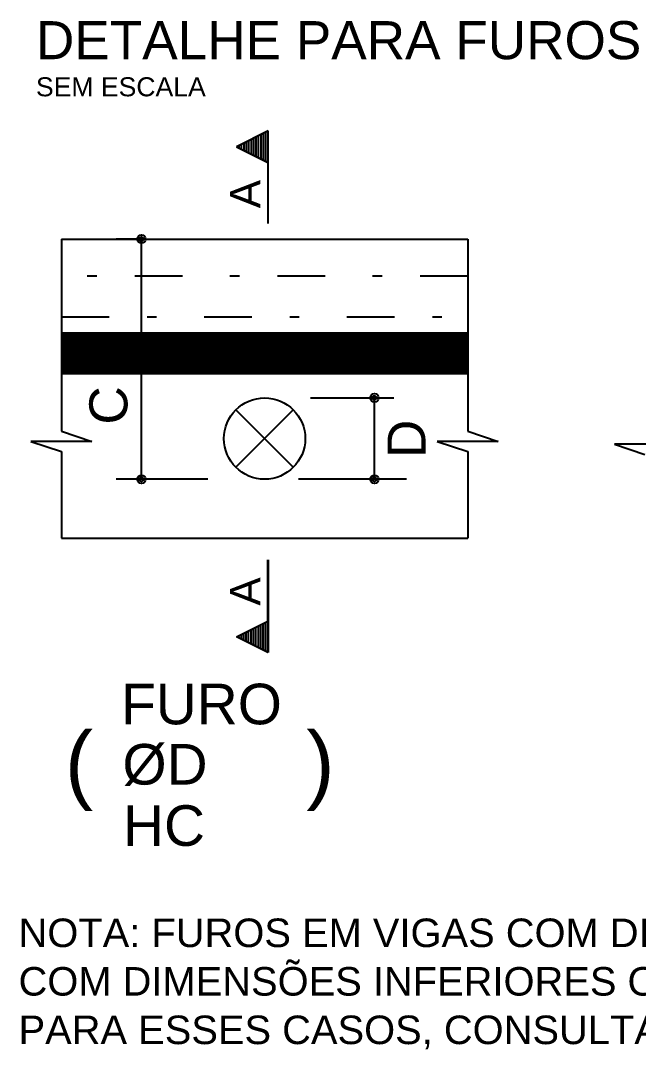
# Model space of a CAD drawing. Extents: x 0 to 119, y 0 to 84.
# Drawn here: x 16.09 to 22.58, y 15.93 to 26.75 of the extents above; entities that cross this region are included whole.
import ezdxf

# ---------------------------------------------------------------- set-up
doc = ezdxf.new("R2010")
doc.units = 0
doc.header["$MEASUREMENT"] = 0
doc.linetypes.add('ESTILO_TQS_0003', pattern=[1.5, 0.5, -0.4, 0.1, -0.5])
for name, color, linetype in [('15', 12, 'CONTINUOUS'), ('29', 9, 'CONTINUOUS'), ('3', 7, 'CONTINUOUS')]:
    doc.layers.add(name, color=color, linetype=linetype)
doc.styles.add('TQS_ARIAL', font='arial.ttf')

msp = doc.modelspace()

# ---------------------------------------------------------------- linework, layer by layer
at = {"layer": '29', "color": 9, "linetype": 'Continuous'}
for p, q in [((16.517576, 23.037498), (16.94507, 23.464595)), ((16.517576, 23.051242), (16.930928, 23.464595)), ((16.517576, 23.065384), (16.916786, 23.464595)), ((16.517576, 23.079526), (16.902644, 23.464595)), ((16.517576, 23.093669), (16.888502, 23.464595)), ((16.517576, 23.107811), (16.874359, 23.464595)), ((16.517576, 23.121953), (16.860217, 23.464595)), ((16.517576, 23.136095), (16.846075, 23.464595)), ((16.517576, 23.150237), (16.831933, 23.464595)), ((16.517576, 23.164379), (16.817791, 23.464595)), ((16.517576, 23.178521), (16.803649, 23.464595)), ((16.517576, 23.192664), (16.789507, 23.464595)), ((16.517576, 23.206806), (16.775365, 23.464595)), ((16.517576, 23.220948), (16.761222, 23.464595)), ((16.517576, 23.23509), (16.74708, 23.464595)), ((16.517576, 23.249232), (16.732938, 23.464595)), ((16.517576, 23.263374), (16.718796, 23.464595)), ((16.517576, 23.277516), (16.704654, 23.464595)), ((16.517576, 23.291659), (16.690512, 23.464595)), ((16.517576, 23.305801), (16.67637, 23.464595)), ((16.517576, 23.319943), (16.662227, 23.464595)), ((16.517576, 23.334085), (16.648085, 23.464595)), ((16.517576, 23.348227), (16.633943, 23.464595)), ((16.517576, 23.362369), (16.619801, 23.464595)), ((16.517576, 23.376511), (16.605659, 23.464595)), ((16.517576, 23.390653), (16.591517, 23.464595)), ((16.517576, 23.404796), (16.577375, 23.464595)), ((16.517576, 23.418938), (16.563232, 23.464595)), ((16.517576, 23.43308), (16.54909, 23.464595)), ((16.517576, 23.447222), (16.534948, 23.464595)), ((16.517576, 23.461364), (16.520806, 23.464595)), ((16.517576, 23.462242), (16.94232, 23.037498)), ((16.517576, 23.4481), (16.928177, 23.037498)), ((16.517576, 23.433958), (16.914035, 23.037498)), ((16.517576, 23.419815), (16.899893, 23.037498)), ((16.517576, 23.405673), (16.885751, 23.037498)), ((16.517576, 23.391531), (16.871609, 23.037498)), ((16.517576, 23.377389), (16.857467, 23.037498)), ((16.517576, 23.363247), (16.843325, 23.037498)), ((16.529365, 23.464595), (16.956462, 23.037498)), ((16.532115, 23.037498), (16.959212, 23.464595)), ((16.543507, 23.464595), (16.970604, 23.037498)), ((16.546258, 23.037498), (16.973354, 23.464595)), ((16.557649, 23.464595), (16.984746, 23.037498)), ((16.5604, 23.037498), (16.987497, 23.464595)), ((16.571791, 23.464595), (16.998888, 23.037498)), ((16.574542, 23.037498), (17.001639, 23.464595)), ((16.585933, 23.464595), (17.01303, 23.037498)), ((16.588684, 23.037498), (17.015781, 23.464595)), ((16.600076, 23.464595), (17.027172, 23.037498)), ((16.602826, 23.037498), (17.029923, 23.464595)), ((16.614218, 23.464595), (17.041314, 23.037498)), ((16.616968, 23.037498), (17.044065, 23.464595)), ((16.62836, 23.464595), (17.055457, 23.037498)), ((16.63111, 23.037498), (17.058207, 23.464595)), ((16.642502, 23.464595), (17.069599, 23.037498)), ((16.645253, 23.037498), (17.072349, 23.464595)), ((16.656644, 23.464595), (17.083741, 23.037498)), ((16.659395, 23.037498), (17.086492, 23.464595)), ((16.670786, 23.464595), (17.097883, 23.037498)), ((16.673537, 23.037498), (17.100634, 23.464595)), ((16.684928, 23.464595), (17.112025, 23.037498)), ((16.687679, 23.037498), (17.114776, 23.464595)), ((16.69907, 23.464595), (17.126167, 23.037498)), ((16.701821, 23.037498), (17.128918, 23.464595)), ((16.713213, 23.464595), (17.140309, 23.037498)), ((16.715963, 23.037498), (17.14306, 23.464595)), ((16.727355, 23.464595), (17.154452, 23.037498)), ((16.730105, 23.037498), (17.157202, 23.464595)), ((16.741497, 23.464595), (17.168594, 23.037498)), ((16.744248, 23.037498), (17.171344, 23.464595)), ((16.755639, 23.464595), (17.182736, 23.037498)), ((16.75839, 23.037498), (17.185486, 23.464595)), ((16.769781, 23.464595), (17.196878, 23.037498)), ((16.772532, 23.037498), (17.199629, 23.464595)), ((16.783923, 23.464595), (17.21102, 23.037498)), ((16.786674, 23.037498), (17.213771, 23.464595)), ((16.798065, 23.464595), (17.225162, 23.037498)), ((16.800816, 23.037498), (17.227913, 23.464595)), ((16.812208, 23.464595), (17.239304, 23.037498)), ((16.814958, 23.037498), (17.242055, 23.464595)), ((16.82635, 23.464595), (17.253447, 23.037498)), ((16.8291, 23.037498), (17.256197, 23.464595)), ((16.840492, 23.464595), (17.267589, 23.037498)), ((16.843242, 23.037498), (17.270339, 23.464595)), ((16.854634, 23.464595), (17.281731, 23.037498)), ((16.857385, 23.037498), (17.284481, 23.464595)), ((16.868776, 23.464595), (17.295873, 23.037498)), ((16.871527, 23.037498), (17.298624, 23.464595)), ((16.882918, 23.464595), (17.310015, 23.037498)), ((16.885669, 23.037498), (17.312766, 23.464595)), ((16.89706, 23.464595), (17.324157, 23.037498)), ((16.899811, 23.037498), (17.326908, 23.464595)), ((16.911203, 23.464595), (17.338299, 23.037498)), ((16.913953, 23.037498), (17.34105, 23.464595)), ((16.925345, 23.464595), (17.352441, 23.037498)), ((16.928095, 23.037498), (17.355192, 23.464595)), ((16.939487, 23.464595), (17.366584, 23.037498)), ((16.942237, 23.037498), (17.369334, 23.464595)), ((16.953629, 23.464595), (17.380726, 23.037498)), ((16.95638, 23.037498), (17.383476, 23.464595)), ((16.967771, 23.464595), (17.394868, 23.037498)), ((16.970522, 23.037498), (17.397618, 23.464595)), ((16.981913, 23.464595), (17.40901, 23.037498)), ((16.984664, 23.037498), (17.411761, 23.464595)), ((16.996055, 23.464595), (17.423152, 23.037498)), ((16.998806, 23.037498), (17.425903, 23.464595)), ((17.010197, 23.464595), (17.437294, 23.037498)), ((17.012948, 23.037498), (17.440045, 23.464595)), ((17.02434, 23.464595), (17.451436, 23.037498)), ((17.02709, 23.037498), (17.454187, 23.464595)), ((17.038482, 23.464595), (17.465579, 23.037498)), ((17.041232, 23.037498), (17.468329, 23.464595)), ((17.052624, 23.464595), (17.479721, 23.037498)), ((17.055375, 23.037498), (17.482471, 23.464595)), ((17.066766, 23.464595), (17.493863, 23.037498)), ((17.069517, 23.037498), (17.496613, 23.464595)), ((17.080908, 23.464595), (17.508005, 23.037498)), ((17.083659, 23.037498), (17.510756, 23.464595)), ((17.09505, 23.464595), (17.522147, 23.037498)), ((17.097801, 23.037498), (17.524898, 23.464595)), ((17.109192, 23.464595), (17.536289, 23.037498)), ((17.111943, 23.037498), (17.53904, 23.464595)), ((17.123335, 23.464595), (17.550431, 23.037498)), ((17.126085, 23.037498), (17.553182, 23.464595)), ((17.137477, 23.464595), (17.564573, 23.037498)), ((17.140227, 23.037498), (17.567324, 23.464595)), ((17.151619, 23.464595), (17.578716, 23.037498)), ((17.154369, 23.037498), (17.581466, 23.464595)), ((17.165761, 23.464595), (17.592858, 23.037498)), ((17.168512, 23.037498), (17.595608, 23.464595)), ((17.179903, 23.464595), (17.607, 23.037498)), ((17.182654, 23.037498), (17.609751, 23.464595)), ((17.194045, 23.464595), (17.621142, 23.037498)), ((17.196796, 23.037498), (17.623893, 23.464595)), ((17.208187, 23.464595), (17.635284, 23.037498)), ((17.210938, 23.037498), (17.638035, 23.464595)), ((17.22233, 23.464595), (17.649426, 23.037498)), ((17.22508, 23.037498), (17.652177, 23.464595)), ((17.236472, 23.464595), (17.663568, 23.037498)), ((17.239222, 23.037498), (17.666319, 23.464595)), ((17.250614, 23.464595), (17.677711, 23.037498)), ((17.253364, 23.037498), (17.680461, 23.464595)), ((17.264756, 23.464595), (17.691853, 23.037498)), ((17.267507, 23.037498), (17.694603, 23.464595)), ((17.278898, 23.464595), (17.705995, 23.037498)), ((17.281649, 23.037498), (17.708745, 23.464595)), ((17.29304, 23.464595), (17.720137, 23.037498)), ((17.295791, 23.037498), (17.722888, 23.464595)), ((17.307182, 23.464595), (17.734279, 23.037498)), ((17.309933, 23.037498), (17.73703, 23.464595)), ((17.321324, 23.464595), (17.748421, 23.037498)), ((17.324075, 23.037498), (17.751172, 23.464595)), ((17.335467, 23.464595), (17.762563, 23.037498)), ((17.338217, 23.037498), (17.765314, 23.464595)), ((17.349609, 23.464595), (17.776706, 23.037498)), ((17.352359, 23.037498), (17.779456, 23.464595)), ((17.363751, 23.464595), (17.790848, 23.037498)), ((17.366501, 23.037498), (17.793598, 23.464595)), ((17.377893, 23.464595), (17.80499, 23.037498)), ((17.380644, 23.037498), (17.80774, 23.464595)), ((17.392035, 23.464595), (17.819132, 23.037498)), ((17.394786, 23.037498), (17.821883, 23.464595)), ((17.406177, 23.464595), (17.833274, 23.037498)), ((17.408928, 23.037498), (17.836025, 23.464595)), ((17.420319, 23.464595), (17.847416, 23.037498)), ((17.42307, 23.037498), (17.850167, 23.464595)), ((17.434462, 23.464595), (17.861558, 23.037498)), ((17.437212, 23.037498), (17.864309, 23.464595)), ((17.448604, 23.464595), (17.8757, 23.037498)), ((17.451354, 23.037498), (17.878451, 23.464595)), ((17.462746, 23.464595), (17.889843, 23.037498)), ((17.465496, 23.037498), (17.892593, 23.464595)), ((17.476888, 23.464595), (17.903985, 23.037498)), ((17.479639, 23.037498), (17.906735, 23.464595)), ((17.49103, 23.464595), (17.918127, 23.037498)), ((17.493781, 23.037498), (17.920878, 23.464595)), ((17.505172, 23.464595), (17.932269, 23.037498)), ((17.507923, 23.037498), (17.93502, 23.464595)), ((17.519314, 23.464595), (17.946411, 23.037498)), ((17.522065, 23.037498), (17.949162, 23.464595)), ((17.533456, 23.464595), (17.960553, 23.037498)), ((17.536207, 23.037498), (17.963304, 23.464595)), ((17.547599, 23.464595), (17.974695, 23.037498)), ((17.550349, 23.037498), (17.977446, 23.464595)), ((17.561741, 23.464595), (17.988838, 23.037498)), ((17.564491, 23.037498), (17.991588, 23.464595)), ((17.575883, 23.464595), (18.00298, 23.037498)), ((17.578634, 23.037498), (18.00573, 23.464595)), ((17.590025, 23.464595), (18.017122, 23.037498)), ((17.592776, 23.037498), (18.019872, 23.464595)), ((17.604167, 23.464595), (18.031264, 23.037498)), ((17.606918, 23.037498), (18.034015, 23.464595)), ((17.618309, 23.464595), (18.045406, 23.037498)), ((17.62106, 23.037498), (18.048157, 23.464595)), ((17.632451, 23.464595), (18.059548, 23.037498)), ((17.635202, 23.037498), (18.062299, 23.464595)), ((17.646594, 23.464595), (18.07369, 23.037498)), ((17.649344, 23.037498), (18.076441, 23.464595)), ((17.660736, 23.464595), (18.087833, 23.037498)), ((17.663486, 23.037498), (18.090583, 23.464595)), ((17.674878, 23.464595), (18.101975, 23.037498)), ((17.677628, 23.037498), (18.104725, 23.464595)), ((17.68902, 23.464595), (18.116117, 23.037498)), ((17.691771, 23.037498), (18.118867, 23.464595)), ((17.703162, 23.464595), (18.130259, 23.037498)), ((17.705913, 23.037498), (18.13301, 23.464595)), ((17.717304, 23.464595), (18.144401, 23.037498)), ((17.720055, 23.037498), (18.147152, 23.464595)), ((17.731446, 23.464595), (18.158543, 23.037498)), ((17.734197, 23.037498), (18.161294, 23.464595)), ((17.745589, 23.464595), (18.172685, 23.037498)), ((17.748339, 23.037498), (18.175436, 23.464595)), ((17.759731, 23.464595), (18.186827, 23.037498)), ((17.762481, 23.037498), (18.189578, 23.464595)), ((17.773873, 23.464595), (18.20097, 23.037498)), ((17.776623, 23.037498), (18.20372, 23.464595)), ((17.788015, 23.464595), (18.215112, 23.037498)), ((17.790766, 23.037498), (18.217862, 23.464595)), ((17.802157, 23.464595), (18.229254, 23.037498)), ((17.804908, 23.037498), (18.232004, 23.464595)), ((17.816299, 23.464595), (18.243396, 23.037498)), ((17.81905, 23.037498), (18.246147, 23.464595)), ((17.830441, 23.464595), (18.257538, 23.037498)), ((17.833192, 23.037498), (18.260289, 23.464595)), ((17.844583, 23.464595), (18.27168, 23.037498)), ((17.847334, 23.037498), (18.274431, 23.464595)), ((17.858726, 23.464595), (18.285822, 23.037498)), ((17.861476, 23.037498), (18.288573, 23.464595)), ((17.872868, 23.464595), (18.299965, 23.037498)), ((17.875618, 23.037498), (18.302715, 23.464595)), ((17.88701, 23.464595), (18.314107, 23.037498)), ((17.889761, 23.037498), (18.316857, 23.464595)), ((17.901152, 23.464595), (18.328249, 23.037498)), ((17.903903, 23.037498), (18.330999, 23.464595)), ((17.915294, 23.464595), (18.342391, 23.037498)), ((17.918045, 23.037498), (18.345142, 23.464595)), ((17.929436, 23.464595), (18.356533, 23.037498)), ((17.932187, 23.037498), (18.359284, 23.464595)), ((17.943578, 23.464595), (18.370675, 23.037498)), ((17.946329, 23.037498), (18.373426, 23.464595)), ((17.957721, 23.464595), (18.384817, 23.037498)), ((17.960471, 23.037498), (18.387568, 23.464595)), ((17.971863, 23.464595), (18.398959, 23.037498)), ((17.974613, 23.037498), (18.40171, 23.464595)), ((17.986005, 23.464595), (18.413102, 23.037498)), ((17.988755, 23.037498), (18.415852, 23.464595)), ((18.000147, 23.464595), (18.427244, 23.037498)), ((18.002898, 23.037498), (18.429994, 23.464595)), ((18.014289, 23.464595), (18.441386, 23.037498)), ((18.01704, 23.037498), (18.444137, 23.464595)), ((18.028431, 23.464595), (18.455528, 23.037498)), ((18.031182, 23.037498), (18.458279, 23.464595)), ((18.042573, 23.464595), (18.46967, 23.037498)), ((18.045324, 23.037498), (18.472421, 23.464595)), ((18.056716, 23.464595), (18.483812, 23.037498)), ((18.059466, 23.037498), (18.486563, 23.464595)), ((18.070858, 23.464595), (18.497954, 23.037498)), ((18.073608, 23.037498), (18.500705, 23.464595)), ((18.085, 23.464595), (18.512097, 23.037498)), ((18.08775, 23.037498), (18.514847, 23.464595)), ((18.099142, 23.464595), (18.526239, 23.037498)), ((18.101893, 23.037498), (18.528989, 23.464595)), ((18.113284, 23.464595), (18.540381, 23.037498)), ((18.116035, 23.037498), (18.543131, 23.464595)), ((18.127426, 23.464595), (18.554523, 23.037498)), ((18.130177, 23.037498), (18.557274, 23.464595)), ((18.141568, 23.464595), (18.568665, 23.037498)), ((18.144319, 23.037498), (18.571416, 23.464595)), ((18.15571, 23.464595), (18.582807, 23.037498)), ((18.158461, 23.037498), (18.585558, 23.464595)), ((18.169853, 23.464595), (18.596949, 23.037498)), ((18.172603, 23.037498), (18.5997, 23.464595)), ((18.183995, 23.464595), (18.611092, 23.037498)), ((18.186745, 23.037498), (18.613842, 23.464595)), ((18.198137, 23.464595), (18.625234, 23.037498)), ((18.200887, 23.037498), (18.627984, 23.464595)), ((18.212279, 23.464595), (18.639376, 23.037498)), ((18.21503, 23.037498), (18.642126, 23.464595)), ((18.226421, 23.464595), (18.653518, 23.037498)), ((18.229172, 23.037498), (18.656269, 23.464595)), ((18.240563, 23.464595), (18.66766, 23.037498)), ((18.243314, 23.037498), (18.670411, 23.464595)), ((18.254705, 23.464595), (18.681802, 23.037498)), ((18.257456, 23.037498), (18.684553, 23.464595)), ((18.268848, 23.464595), (18.695944, 23.037498)), ((18.271598, 23.037498), (18.698695, 23.464595)), ((18.28299, 23.464595), (18.710086, 23.037498)), ((18.28574, 23.037498), (18.712837, 23.464595)), ((18.297132, 23.464595), (18.724229, 23.037498)), ((18.299882, 23.037498), (18.726979, 23.464595)), ((18.311274, 23.464595), (18.738371, 23.037498)), ((18.314025, 23.037498), (18.741121, 23.464595)), ((18.325416, 23.464595), (18.752513, 23.037498)), ((18.328167, 23.037498), (18.755264, 23.464595)), ((18.339558, 23.464595), (18.766655, 23.037498)), ((18.342309, 23.037498), (18.769406, 23.464595)), ((18.3537, 23.464595), (18.780797, 23.037498)), ((18.356451, 23.037498), (18.783548, 23.464595)), ((18.367842, 23.464595), (18.794939, 23.037498)), ((18.370593, 23.037498), (18.79769, 23.464595)), ((18.381985, 23.464595), (18.809081, 23.037498)), ((18.384735, 23.037498), (18.811832, 23.464595)), ((18.396127, 23.464595), (18.823224, 23.037498)), ((18.398877, 23.037498), (18.825974, 23.464595)), ((18.410269, 23.464595), (18.837366, 23.037498)), ((18.41302, 23.037498), (18.840116, 23.464595)), ((18.424411, 23.464595), (18.851508, 23.037498)), ((18.427162, 23.037498), (18.854258, 23.464595)), ((18.438553, 23.464595), (18.86565, 23.037498)), ((18.441304, 23.037498), (18.868401, 23.464595)), ((18.452695, 23.464595), (18.879792, 23.037498)), ((18.455446, 23.037498), (18.882543, 23.464595)), ((18.466837, 23.464595), (18.893934, 23.037498)), ((18.469588, 23.037498), (18.896685, 23.464595)), ((18.48098, 23.464595), (18.908076, 23.037498)), ((18.48373, 23.037498), (18.910827, 23.464595)), ((18.495122, 23.464595), (18.922219, 23.037498)), ((18.497872, 23.037498), (18.924969, 23.464595)), ((18.509264, 23.464595), (18.936361, 23.037498)), ((18.512014, 23.037498), (18.939111, 23.464595)), ((18.523406, 23.464595), (18.950503, 23.037498)), ((18.526157, 23.037498), (18.953253, 23.464595)), ((18.537548, 23.464595), (18.964645, 23.037498)), ((18.540299, 23.037498), (18.967396, 23.464595)), ((18.55169, 23.464595), (18.978787, 23.037498)), ((18.554441, 23.037498), (18.981538, 23.464595)), ((18.565832, 23.464595), (18.992929, 23.037498)), ((18.568583, 23.037498), (18.99568, 23.464595)), ((18.579975, 23.464595), (19.007071, 23.037498)), ((18.582725, 23.037498), (19.009822, 23.464595)), ((18.594117, 23.464595), (19.021213, 23.037498)), ((18.596867, 23.037498), (19.023964, 23.464595)), ((18.608259, 23.464595), (19.035356, 23.037498)), ((18.611009, 23.037498), (19.038106, 23.464595)), ((18.622401, 23.464595), (19.049498, 23.037498)), ((18.625152, 23.037498), (19.052248, 23.464595)), ((18.636543, 23.464595), (19.06364, 23.037498)), ((18.639294, 23.037498), (19.066391, 23.464595)), ((18.650685, 23.464595), (19.077782, 23.037498)), ((18.653436, 23.037498), (19.080533, 23.464595)), ((18.664827, 23.464595), (19.091924, 23.037498)), ((18.667578, 23.037498), (19.094675, 23.464595)), ((18.678969, 23.464595), (19.106066, 23.037498)), ((18.68172, 23.037498), (19.108817, 23.464595)), ((18.693112, 23.464595), (19.120208, 23.037498)), ((18.695862, 23.037498), (19.122959, 23.464595)), ((18.707254, 23.464595), (19.134351, 23.037498)), ((18.710004, 23.037498), (19.137101, 23.464595)), ((18.721396, 23.464595), (19.148493, 23.037498)), ((18.724147, 23.037498), (19.151243, 23.464595)), ((18.735538, 23.464595), (19.162635, 23.037498)), ((18.738289, 23.037498), (19.165385, 23.464595)), ((18.74968, 23.464595), (19.176777, 23.037498)), ((18.752431, 23.037498), (19.179528, 23.464595)), ((18.763822, 23.464595), (19.190919, 23.037498)), ((18.766573, 23.037498), (19.19367, 23.464595)), ((18.777964, 23.464595), (19.205061, 23.037498)), ((18.780715, 23.037498), (19.207812, 23.464595)), ((18.792107, 23.464595), (19.219203, 23.037498)), ((18.794857, 23.037498), (19.221954, 23.464595)), ((18.806249, 23.464595), (19.233345, 23.037498)), ((18.808999, 23.037498), (19.236096, 23.464595)), ((18.820391, 23.464595), (19.247488, 23.037498)), ((18.823141, 23.037498), (19.250238, 23.464595)), ((18.834533, 23.464595), (19.26163, 23.037498)), ((18.837284, 23.037498), (19.26438, 23.464595)), ((18.848675, 23.464595), (19.275772, 23.037498)), ((18.851426, 23.037498), (19.278523, 23.464595)), ((18.862817, 23.464595), (19.289914, 23.037498)), ((18.865568, 23.037498), (19.292665, 23.464595)), ((18.876959, 23.464595), (19.304056, 23.037498)), ((18.87971, 23.037498), (19.306807, 23.464595)), ((18.891102, 23.464595), (19.318198, 23.037498)), ((18.893852, 23.037498), (19.320949, 23.464595)), ((18.905244, 23.464595), (19.33234, 23.037498)), ((18.907994, 23.037498), (19.335091, 23.464595)), ((18.919386, 23.464595), (19.346483, 23.037498)), ((18.922136, 23.037498), (19.349233, 23.464595)), ((18.933528, 23.464595), (19.360625, 23.037498)), ((18.936279, 23.037498), (19.363375, 23.464595)), ((18.94767, 23.464595), (19.374767, 23.037498)), ((18.950421, 23.037498), (19.377517, 23.464595)), ((18.961812, 23.464595), (19.388909, 23.037498)), ((18.964563, 23.037498), (19.39166, 23.464595)), ((18.975954, 23.464595), (19.403051, 23.037498)), ((18.978705, 23.037498), (19.405802, 23.464595)), ((18.990096, 23.464595), (19.417193, 23.037498)), ((18.992847, 23.037498), (19.419944, 23.464595)), ((19.004239, 23.464595), (19.431335, 23.037498)), ((19.006989, 23.037498), (19.434086, 23.464595)), ((19.018381, 23.464595), (19.445478, 23.037498)), ((19.021131, 23.037498), (19.448228, 23.464595)), ((19.032523, 23.464595), (19.45962, 23.037498)), ((19.035273, 23.037498), (19.46237, 23.464595)), ((19.046665, 23.464595), (19.473762, 23.037498)), ((19.049416, 23.037498), (19.476512, 23.464595)), ((19.060807, 23.464595), (19.487904, 23.037498)), ((19.063558, 23.037498), (19.490655, 23.464595)), ((19.074949, 23.464595), (19.502046, 23.037498)), ((19.0777, 23.037498), (19.504797, 23.464595)), ((19.089091, 23.464595), (19.516188, 23.037498)), ((19.091842, 23.037498), (19.518939, 23.464595)), ((19.103234, 23.464595), (19.53033, 23.037498)), ((19.105984, 23.037498), (19.533081, 23.464595)), ((19.117376, 23.464595), (19.544472, 23.037498)), ((19.120126, 23.037498), (19.547223, 23.464595)), ((19.131518, 23.464595), (19.558615, 23.037498)), ((19.134268, 23.037498), (19.561365, 23.464595)), ((19.14566, 23.464595), (19.572757, 23.037498)), ((19.148411, 23.037498), (19.575507, 23.464595)), ((19.159802, 23.464595), (19.586899, 23.037498)), ((19.162553, 23.037498), (19.58965, 23.464595)), ((19.173944, 23.464595), (19.601041, 23.037498)), ((19.176695, 23.037498), (19.603792, 23.464595)), ((19.188086, 23.464595), (19.615183, 23.037498)), ((19.190837, 23.037498), (19.617934, 23.464595)), ((19.202228, 23.464595), (19.629325, 23.037498)), ((19.204979, 23.037498), (19.632076, 23.464595)), ((19.216371, 23.464595), (19.643467, 23.037498)), ((19.219121, 23.037498), (19.646218, 23.464595)), ((19.230513, 23.464595), (19.65761, 23.037498)), ((19.233263, 23.037498), (19.66036, 23.464595)), ((19.244655, 23.464595), (19.671752, 23.037498)), ((19.247406, 23.037498), (19.674502, 23.464595)), ((19.258797, 23.464595), (19.685894, 23.037498)), ((19.261548, 23.037498), (19.688644, 23.464595)), ((19.272939, 23.464595), (19.700036, 23.037498)), ((19.27569, 23.037498), (19.702787, 23.464595)), ((19.287081, 23.464595), (19.714178, 23.037498)), ((19.289832, 23.037498), (19.716929, 23.464595)), ((19.301223, 23.464595), (19.72832, 23.037498)), ((19.303974, 23.037498), (19.731071, 23.464595)), ((19.315366, 23.464595), (19.742462, 23.037498)), ((19.318116, 23.037498), (19.745213, 23.464595)), ((19.329508, 23.464595), (19.756605, 23.037498)), ((19.332258, 23.037498), (19.759355, 23.464595)), ((19.34365, 23.464595), (19.770747, 23.037498)), ((19.3464, 23.037498), (19.773497, 23.464595)), ((19.357792, 23.464595), (19.784889, 23.037498)), ((19.360543, 23.037498), (19.787639, 23.464595)), ((19.371934, 23.464595), (19.799031, 23.037498)), ((19.374685, 23.037498), (19.801782, 23.464595)), ((19.386076, 23.464595), (19.813173, 23.037498)), ((19.388827, 23.037498), (19.815924, 23.464595)), ((19.400218, 23.464595), (19.827315, 23.037498)), ((19.402969, 23.037498), (19.830066, 23.464595)), ((19.414361, 23.464595), (19.841457, 23.037498)), ((19.417111, 23.037498), (19.844208, 23.464595)), ((19.428503, 23.464595), (19.855599, 23.037498)), ((19.431253, 23.037498), (19.85835, 23.464595)), ((19.442645, 23.464595), (19.869742, 23.037498)), ((19.445395, 23.037498), (19.872492, 23.464595)), ((19.456787, 23.464595), (19.883884, 23.037498)), ((19.459538, 23.037498), (19.886634, 23.464595)), ((19.470929, 23.464595), (19.898026, 23.037498)), ((19.47368, 23.037498), (19.900777, 23.464595)), ((19.485071, 23.464595), (19.912168, 23.037498)), ((19.487822, 23.037498), (19.914919, 23.464595)), ((19.499213, 23.464595), (19.92631, 23.037498)), ((19.501964, 23.037498), (19.929061, 23.464595)), ((19.513355, 23.464595), (19.940452, 23.037498)), ((19.516106, 23.037498), (19.943203, 23.464595)), ((19.527498, 23.464595), (19.954594, 23.037498)), ((19.530248, 23.037498), (19.957345, 23.464595)), ((19.54164, 23.464595), (19.968737, 23.037498)), ((19.54439, 23.037498), (19.971487, 23.464595)), ((19.555782, 23.464595), (19.982879, 23.037498)), ((19.558533, 23.037498), (19.985629, 23.464595)), ((19.569924, 23.464595), (19.997021, 23.037498)), ((19.572675, 23.037498), (19.999771, 23.464595)), ((19.584066, 23.464595), (20.011163, 23.037498)), ((19.586817, 23.037498), (20.013914, 23.464595)), ((19.598208, 23.464595), (20.025305, 23.037498)), ((19.600959, 23.037498), (20.028056, 23.464595)), ((19.61235, 23.464595), (20.039447, 23.037498)), ((19.615101, 23.037498), (20.042198, 23.464595)), ((19.626493, 23.464595), (20.053589, 23.037498)), ((19.629243, 23.037498), (20.05634, 23.464595)), ((19.640635, 23.464595), (20.067732, 23.037498)), ((19.643385, 23.037498), (20.070482, 23.464595)), ((19.654777, 23.464595), (20.081874, 23.037498)), ((19.657527, 23.037498), (20.084624, 23.464595)), ((19.668919, 23.464595), (20.096016, 23.037498)), ((19.67167, 23.037498), (20.098766, 23.464595)), ((19.683061, 23.464595), (20.110158, 23.037498)), ((19.685812, 23.037498), (20.112909, 23.464595)), ((19.697203, 23.464595), (20.1243, 23.037498)), ((19.699954, 23.037498), (20.127051, 23.464595)), ((19.711345, 23.464595), (20.138442, 23.037498)), ((19.714096, 23.037498), (20.141193, 23.464595)), ((19.725488, 23.464595), (20.152584, 23.037498)), ((19.728238, 23.037498), (20.155335, 23.464595)), ((19.73963, 23.464595), (20.166726, 23.037498)), ((19.74238, 23.037498), (20.169477, 23.464595)), ((19.753772, 23.464595), (20.180869, 23.037498)), ((19.756522, 23.037498), (20.183619, 23.464595)), ((19.767914, 23.464595), (20.195011, 23.037498)), ((19.770665, 23.037498), (20.197761, 23.464595)), ((19.782056, 23.464595), (20.209153, 23.037498)), ((19.784807, 23.037498), (20.211903, 23.464595)), ((19.796198, 23.464595), (20.223295, 23.037498)), ((19.798949, 23.037498), (20.226046, 23.464595)), ((19.81034, 23.464595), (20.237437, 23.037498)), ((19.813091, 23.037498), (20.240188, 23.464595)), ((19.824482, 23.464595), (20.251579, 23.037498)), ((19.827233, 23.037498), (20.25433, 23.464595)), ((19.838625, 23.464595), (20.265721, 23.037498)), ((19.841375, 23.037498), (20.268472, 23.464595)), ((19.852767, 23.464595), (20.279864, 23.037498)), ((19.855517, 23.037498), (20.282614, 23.464595)), ((19.866909, 23.464595), (20.294006, 23.037498)), ((19.86966, 23.037498), (20.296756, 23.464595)), ((19.881051, 23.464595), (20.308148, 23.037498)), ((19.883802, 23.037498), (20.310898, 23.464595)), ((19.895193, 23.464595), (20.32229, 23.037498)), ((19.897944, 23.037498), (20.325041, 23.464595)), ((19.909335, 23.464595), (20.336432, 23.037498)), ((19.912086, 23.037498), (20.339183, 23.464595)), ((19.923477, 23.464595), (20.350574, 23.037498)), ((19.926228, 23.037498), (20.353325, 23.464595)), ((19.93762, 23.464595), (20.364716, 23.037498)), ((19.94037, 23.037498), (20.367467, 23.464595)), ((19.951762, 23.464595), (20.378858, 23.037498)), ((19.954512, 23.037498), (20.381609, 23.464595)), ((19.965904, 23.464595), (20.393001, 23.037498)), ((19.968654, 23.037498), (20.395751, 23.464595)), ((19.980046, 23.464595), (20.407143, 23.037498)), ((19.982797, 23.037498), (20.409893, 23.464595)), ((19.994188, 23.464595), (20.421285, 23.037498)), ((19.996939, 23.037498), (20.424036, 23.464595)), ((20.00833, 23.464595), (20.435427, 23.037498)), ((20.011081, 23.037498), (20.438178, 23.464595)), ((20.022472, 23.464595), (20.449569, 23.037498)), ((20.025223, 23.037498), (20.45232, 23.464595)), ((20.036614, 23.464595), (20.463711, 23.037498)), ((20.039365, 23.037498), (20.466462, 23.464595)), ((20.050757, 23.464595), (20.477853, 23.037498)), ((20.053507, 23.037498), (20.480604, 23.464595)), ((20.064899, 23.464595), (20.491996, 23.037498)), ((20.067649, 23.037498), (20.494746, 23.464595)), ((20.079041, 23.464595), (20.506138, 23.037498)), ((20.081792, 23.037498), (20.508888, 23.464595)), ((20.093183, 23.464595), (20.52028, 23.037498)), ((20.095934, 23.037498), (20.52303, 23.464595)), ((20.107325, 23.464595), (20.534422, 23.037498)), ((20.110076, 23.037498), (20.537173, 23.464595)), ((20.121467, 23.464595), (20.548564, 23.037498)), ((20.124218, 23.037498), (20.551315, 23.464595)), ((20.135609, 23.464595), (20.562706, 23.037498)), ((20.13836, 23.037498), (20.565457, 23.464595)), ((20.149752, 23.464595), (20.576848, 23.037498)), ((20.152502, 23.037498), (20.579599, 23.464595)), ((20.163894, 23.464595), (20.590991, 23.037498)), ((20.166644, 23.037498), (20.593741, 23.464595)), ((20.178036, 23.464595), (20.605133, 23.037498)), ((20.180786, 23.037498), (20.607883, 23.464595)), ((20.192178, 23.464595), (20.619275, 23.037498)), ((20.194929, 23.037498), (20.622025, 23.464595)), ((20.20632, 23.464595), (20.633417, 23.037498)), ((20.209071, 23.037498), (20.636168, 23.464595)), ((20.220462, 23.464595), (20.647559, 23.037498)), ((20.223213, 23.037498), (20.65031, 23.464595)), ((20.234604, 23.464595), (20.661701, 23.037498)), ((20.237355, 23.037498), (20.664452, 23.464595)), ((20.248747, 23.464595), (20.675843, 23.037498)), ((20.251497, 23.037498), (20.678594, 23.464595)), ((20.262889, 23.464595), (20.689985, 23.037498)), ((20.265639, 23.037498), (20.692736, 23.464595)), ((20.277031, 23.464595), (20.704128, 23.037498)), ((20.279781, 23.037498), (20.706878, 23.464595)), ((20.291173, 23.464595), (20.71827, 23.037498)), ((20.293924, 23.037498), (20.72102, 23.464595)), ((20.305315, 23.464595), (20.732412, 23.037498)), ((20.308066, 23.037498), (20.735163, 23.464595)), ((20.319457, 23.464595), (20.746554, 23.037498)), ((20.322208, 23.037498), (20.749305, 23.464595)), ((20.333599, 23.464595), (20.760696, 23.037498)), ((20.33635, 23.037498), (20.763447, 23.464595)), ((20.347741, 23.464595), (20.774838, 23.037498)), ((20.350492, 23.037498), (20.777589, 23.464595)), ((20.361884, 23.464595), (20.788544, 23.037498)), ((20.364634, 23.037498), (20.788544, 23.461407)), ((20.376026, 23.464595), (20.788544, 23.052077)), ((20.378776, 23.037498), (20.788544, 23.447265)), ((20.390168, 23.464595), (20.788544, 23.066219)), ((20.392919, 23.037498), (20.788544, 23.433123)), ((20.40431, 23.464595), (20.788544, 23.080361)), ((20.407061, 23.037498), (20.788544, 23.418981)), ((20.418452, 23.464595), (20.788544, 23.094503)), ((20.421203, 23.037498), (20.788544, 23.404839)), ((20.432594, 23.464595), (20.788544, 23.108645)), ((20.435345, 23.037498), (20.788544, 23.390696)), ((20.446736, 23.464595), (20.788544, 23.122788)), ((20.449487, 23.037498), (20.788544, 23.376554)), ((20.460879, 23.464595), (20.788544, 23.13693)), ((20.463629, 23.037498), (20.788544, 23.362412)), ((20.475021, 23.464595), (20.788544, 23.151072)), ((20.489163, 23.464595), (20.788544, 23.165214)), ((20.503305, 23.464595), (20.788544, 23.179356)), ((20.517447, 23.464595), (20.788544, 23.193498)), ((20.531589, 23.464595), (20.788544, 23.20764)), ((20.545731, 23.464595), (20.788544, 23.221783)), ((20.559874, 23.464595), (20.788544, 23.235925)), ((20.574016, 23.464595), (20.788544, 23.250067)), ((20.588158, 23.464595), (20.788544, 23.264209)), ((20.6023, 23.464595), (20.788544, 23.278351)), ((20.616442, 23.464595), (20.788544, 23.292493)), ((20.630584, 23.464595), (20.788544, 23.306635)), ((20.644726, 23.464595), (20.788544, 23.320777)), ((20.658868, 23.464595), (20.788544, 23.33492)), ((20.673011, 23.464595), (20.788544, 23.349062)), ((20.687153, 23.464595), (20.788544, 23.363204)), ((20.701295, 23.464595), (20.788544, 23.377346)), ((20.715437, 23.464595), (20.788544, 23.391488)), ((20.729579, 23.464595), (20.788544, 23.40563)), ((20.743721, 23.464595), (20.788544, 23.419772)), ((20.757863, 23.464595), (20.788544, 23.433915)), ((20.772006, 23.464595), (20.788544, 23.448057)), ((20.786148, 23.464595), (20.788544, 23.462199)), ((16.517576, 23.349105), (16.829182, 23.037498)), ((16.517576, 23.334963), (16.81504, 23.037498)), ((16.517576, 23.320821), (16.800898, 23.037498)), ((16.517576, 23.306678), (16.786756, 23.037498)), ((16.517576, 23.292536), (16.772614, 23.037498)), ((16.517576, 23.278394), (16.758472, 23.037498)), ((16.517576, 23.264252), (16.74433, 23.037498)), ((20.477771, 23.037498), (20.788544, 23.34827)), ((20.491913, 23.037498), (20.788544, 23.334128)), ((20.506056, 23.037498), (20.788544, 23.319986)), ((20.520198, 23.037498), (20.788544, 23.305844)), ((20.53434, 23.037498), (20.788544, 23.291702)), ((20.548482, 23.037498), (20.788544, 23.277559)), ((20.562624, 23.037498), (20.788544, 23.263417)), ((16.517576, 23.25011), (16.730187, 23.037498)), ((16.517576, 23.235968), (16.716045, 23.037498)), ((16.517576, 23.221826), (16.701903, 23.037498)), ((16.517576, 23.207683), (16.687761, 23.037498)), ((16.517576, 23.193541), (16.673619, 23.037498)), ((16.517576, 23.179399), (16.659477, 23.037498)), ((16.517576, 23.165257), (16.645335, 23.037498)), ((16.517576, 23.151115), (16.631193, 23.037498)), ((20.576766, 23.037498), (20.788544, 23.249275)), ((20.590908, 23.037498), (20.788544, 23.235133)), ((20.605051, 23.037498), (20.788544, 23.220991)), ((20.619193, 23.037498), (20.788544, 23.206849)), ((20.633335, 23.037498), (20.788544, 23.192707)), ((20.647477, 23.037498), (20.788544, 23.178564)), ((20.661619, 23.037498), (20.788544, 23.164422)), ((20.675761, 23.037498), (20.788544, 23.15028)), ((16.517576, 23.136973), (16.61705, 23.037498)), ((16.517576, 23.122831), (16.602908, 23.037498)), ((16.517576, 23.108688), (16.588766, 23.037498)), ((16.517576, 23.094546), (16.574624, 23.037498)), ((16.517576, 23.080404), (16.560482, 23.037498)), ((16.517576, 23.066262), (16.54634, 23.037498)), ((16.517576, 23.05212), (16.532198, 23.037498)), ((20.689903, 23.037498), (20.788544, 23.136138)), ((20.704046, 23.037498), (20.788544, 23.121996)), ((20.718188, 23.037498), (20.788544, 23.107854)), ((20.73233, 23.037498), (20.788544, 23.093712)), ((20.746472, 23.037498), (20.788544, 23.07957)), ((20.760614, 23.037498), (20.788544, 23.065427)), ((20.774756, 23.037498), (20.788544, 23.051285))]:
    msp.add_line(p, q, dxfattribs=at)
msp.add_lwpolyline([(16.517576, 23.037498), (20.788544, 23.037498), (20.788544, 23.464595), (16.517576, 23.464595), (16.517576, 23.037498)], dxfattribs=at)
at = {"layer": '3', "color": 7, "linetype": 'Continuous'}
for p, q in [((18.689213, 25.589172), (18.357014, 25.423072)), ((18.687821, 25.586913), (18.360137, 25.423072)), ((18.561444, 25.525287), (18.561444, 25.320856)), ((18.586999, 25.538063), (18.586999, 25.308079)), ((18.612552, 25.550841), (18.612552, 25.295303)), ((18.638106, 25.563618), (18.638106, 25.282525)), ((18.66366, 25.576395), (18.66366, 25.269748)), ((18.68782, 25.586913), (18.68782, 24.615427)), ((18.689213, 24.615427), (18.689213, 25.589172)), ((18.357014, 25.423072), (18.687821, 25.257667)), ((18.360138, 25.423072), (18.68782, 25.25923)), ((18.382567, 25.435848), (18.382567, 25.407677)), ((18.408121, 25.448626), (18.408121, 25.397517)), ((18.433676, 25.461402), (18.433676, 25.38474)), ((18.459229, 25.474179), (18.459229, 25.371964)), ((18.484783, 25.486956), (18.484783, 25.359186)), ((18.510337, 25.499733), (18.510337, 25.34641)), ((18.53589, 25.51251), (18.53589, 25.333633)), ((16.517576, 24.451975), (20.788544, 24.451975)), ((16.517576, 24.451975), (16.517576, 22.432729)), ((17.39531, 24.451975), (17.091362, 24.451975)), ((17.358297, 24.060417), (17.358297, 24.451975)), ((20.788544, 24.451975), (20.788544, 22.432729)), ((17.358297, 21.927632), (17.358297, 24.060417)), ((20.788544, 23.464595), (16.517576, 23.464595)), ((20.788544, 23.037498), (16.517576, 23.037498)), ((19.13562, 22.783247), (20.012048, 22.783247)), ((19.807548, 21.927632), (19.807548, 22.783247)), ((18.955073, 22.656924), (18.351868, 22.05372)), ((18.954767, 22.053204), (18.352003, 22.655968)), ((16.517576, 22.432729), (16.837898, 22.325956)), ((20.788544, 22.432729), (21.108866, 22.325956)), ((16.837898, 22.325956), (16.197253, 22.325956)), ((16.197253, 22.325956), (16.517576, 22.219181)), ((19.080334, 22.354911), (19.080334, 22.313145)), ((21.108866, 22.325956), (20.468221, 22.325956)), ((20.468221, 22.325956), (20.788544, 22.219181)), ((22.971092, 22.295145), (22.330446, 22.295145)), ((22.330446, 22.295145), (22.650769, 22.188369)), ((16.517576, 22.219181), (16.517576, 21.307494)), ((20.788544, 22.219181), (20.788544, 21.307494)), ((18.056554, 21.927632), (17.091362, 21.927632)), ((20.145599, 21.927632), (19.010415, 21.927632)), ((16.517576, 21.307494), (20.788544, 21.307494)), ((18.688285, 20.1075), (18.688285, 21.078986)), ((18.689678, 21.078986), (18.689678, 20.105241)), ((18.357477, 20.271342), (18.688286, 20.436745)), ((18.360603, 20.271342), (18.688285, 20.435183)), ((18.485246, 20.207457), (18.485246, 20.335226)), ((18.5108, 20.19468), (18.5108, 20.348004)), ((18.536355, 20.181903), (18.536355, 20.36078)), ((18.561908, 20.169127), (18.561908, 20.373557)), ((18.587462, 20.156349), (18.587462, 20.386334)), ((18.613016, 20.143572), (18.613016, 20.399111)), ((18.63857, 20.130795), (18.63857, 20.411887)), ((18.664124, 20.118018), (18.664124, 20.424666)), ((18.689678, 20.105241), (18.357477, 20.271342)), ((18.688286, 20.1075), (18.360602, 20.271342)), ((18.383031, 20.258564), (18.383031, 20.286736)), ((18.408584, 20.245788), (18.408584, 20.296896)), ((18.434139, 20.233011), (18.434139, 20.309673)), ((18.459693, 20.220234), (18.459693, 20.32245))]:
    msp.add_line(p, q, dxfattribs=at)
at = {"layer": '3', "color": 7, "linetype": 'ESTILO_TQS_0003'}
for p, q in [((20.788544, 24.060417), (16.517576, 24.060417)), ((16.517576, 23.63332), (20.788544, 23.63332))]:
    msp.add_line(p, q, dxfattribs=at)
at = {"layer": '3', "color": 7, "linetype": 'Continuous'}
for centre, radius in [((17.358297, 24.451975), 0.044445), ((17.358297, 24.451975), 0.022155), ((19.807548, 22.783247), 0.044445), ((18.65306, 22.354911), 0.427097), ((19.807548, 22.783247), 0.022155), ((17.358297, 21.927632), 0.044445), ((19.807548, 21.927632), 0.044445), ((17.358297, 21.927632), 0.022155), ((19.807548, 21.927632), 0.022155)]:
    msp.add_circle(centre, radius, dxfattribs=at)

# ---------------------------------------------------------------- texts
at = {"layer": '15', "color": 12, "linetype": 'Continuous', "style": 'TQS_ARIAL'}
for s, height, p in [('DETALHE PARA FUROS NAS VIGAS', 0.4, (16.249167, 26.342861)), ('SEM ESCALA', 0.2, (16.249167, 25.952861)), ('NOTA: FUROS EM VIGAS COM DIMENSÕES INFERIORES OU IGUAIS A 8 CM E FUROS EM LAJES ', 0.3, (16.066355, 17.009771)), ('COM DIMENSÕES INFERIORES OU IGUAIS A 20 CM NÃO SERÃO REPRESENTADOS NA FORMA.', 0.3, (16.066355, 16.499771)), ('PARA ESSES CASOS, CONSULTAR OS PROJETOS COMPLEMENTARES ESPECÍFICOS.', 0.3, (16.066355, 15.989771))]:
    msp.add_text(s, height=height, dxfattribs=at).set_placement(p)
at = {"layer": '3', "color": 7, "linetype": 'Continuous', "style": 'TQS_ARIAL'}
for s, height, p in [('A', 0.320323, (18.609132, 24.775589)), ('C', 0.4, (17.210852, 22.501751)), ('D', 0.4, (20.345562, 22.150332)), ('A', 0.320323, (18.609597, 20.598502))]:
    msp.add_text(s, height=height, rotation=90, dxfattribs=at).set_placement(p)
for s, height, p in [('FURO', 0.427097, (17.145002, 19.351275)), ('(         )', 0.641, (16.553503, 18.631974)), ('%%cD', 0.427097, (17.158935, 18.717698)), ('HC', 0.427097, (17.164722, 18.073586))]:
    msp.add_text(s, height=height, dxfattribs=at).set_placement(p)

doc.saveas('drawing.dxf')
